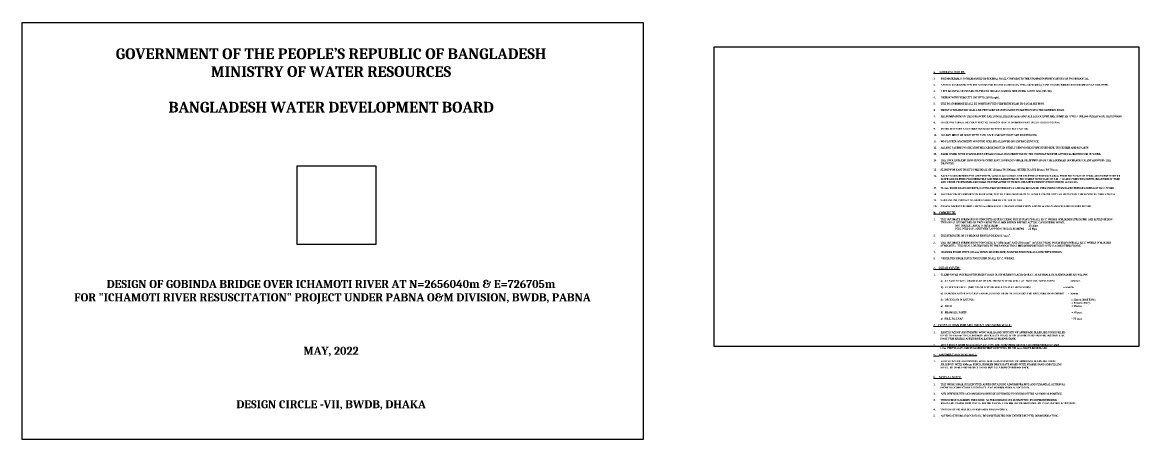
# Model space of a CAD drawing. Header units: millimetres. Extents: x 660635 to 3602845, y -5478610 to -489530.
# Drawn here: x 718227 to 969274, y -2579886 to -2486170 of the extents above; entities that cross this region are included whole.
import ezdxf

# ---------------------------------------------------------------- set-up
doc = ezdxf.new("R2010")
doc.units = ezdxf.units.MM
doc.header["$LTSCALE"] = 25
doc.header["$MEASUREMENT"] = 0
doc.layers.get('0').update_dxf_attribs({"lineweight": 13})
doc.layers.get('Defpoints').update_dxf_attribs({"color": 230, "lineweight": 9})
doc.layers.add('Sheet-title', color=7, linetype='Continuous', lineweight=15)
doc.layers.add('SLOPEEARTH', color=3, linetype='Continuous')
doc.styles.get("Standard").update_dxf_attribs({"font": 'swissl.ttf'})
doc.styles.add('tynrb', font='timesbd.ttf')
picture_1 = doc.add_image_def('image1.jpg', size_in_pixel=(6041, 6041))

msp = doc.modelspace()

# ---------------------------------------------------------------- linework, layer by layer
at = {"layer": 'Defpoints', "lineweight": -2, "ltscale": 100}
for points in [[(718226.835, -2486170.221), (857824.099, -2486170.221), (857824.099, -2579885.853), (718226.835, -2579885.853)], [(873773.553, -2491653.776), (969274.055, -2491653.776), (969274.055, -2558945.847), (873773.553, -2558945.847)]]:
    msp.add_lwpolyline(points, close=True, dxfattribs=at)

# ---------------------------------------------------------------- texts
at = {"color": 0, "insert": (787657.713, -2492017.247), "char_height": 1800, "width": 136930.75343, "attachment_point": 2, "style": 'tynrb'}
msp.add_mtext('{\\fCambria|b1|i0|c0|p18;\\H1.3333x;GOVERNMENT OF THE PEOPLE’S REPUBLIC OF BANGLADESH\\PMINISTRY OF WATER RESOURCES\\P\\PBANGLADESH WATER DEVELOPMENT BOARD\\P\\A1;\\H0.75x;\\C256;\\P\\P\\P\\P\\P\\P\\P\\P\\P\\P\\P\\PDESIGN OF GOBINDA BRIDGE OVER ICHAMOTI RIVER AT \\A0;\\H1.00003x;\\C0;N=2656040m & E=726705m\\fRomantic|b0|i0|c2|p2;\\P\\A1;\\fCambria|b1|i0|c0|p18;\\H0.99998x;\\C256; FOR "ICHAMOTI RIVER RESUSCITATION" PROJECT UNDER PABNA O&M DIVISION, BWDB, PABNA \\P\\P\\H0.99997x;\\P\\P\\A0;\\C0;MAY, 2022\\P\\P\\P\\PDESIGN CIRCLE -VII, BWDB, DHAKA}', dxfattribs=at)
at = {"layer": 'Sheet-title'}
note = msp.add_mtext_static_columns([''] * 2, width=43109.88109, gutter_width=0, height=203.502, dxfattribs=dict(at, insert=(880013.517, -2497082.478), char_height=408.375, attachment_point=1))
for column, words in zip([note] + note.columns.linked_columns, ["\\A1;\\pt1.09853;{\\fCambria|b1|i0|c0|p18;\\H1.2244x;\\La.     GENERAL NOTES:\\P\\fCambria|b0|i0|c0|p18;\\H0.81675x;\\l\\P\\pi-1526.87329,l1526.87329,t1526.87329;\\fCambria|b1|i0|c0|p18;\\H0.99996x;1.^I\\H1.037x; \\H0.96428x;THE MATERIAL & WORKMANSHIP IN GENERAL SHALL CONFORM TO THE STANDARD SPECIFICATIONS OF BWDB MANUAL.\\P\\pi0,l0,t1.09853;\\H1.037x;\\P\\pi-1633.5,l1633.5,t1633.5;2.^IAASHTO STANDARD SPECIFICATIONS FOR HIGHWAY BRIDGES, 1996/LRFD-2004 (AASHTO LRFD BRIDGE DESIGN SPECIFICATION 1998).\\P\\pi0,l0,t1.09853;\\P\\pi-1633.5,l1633.5,t1633.5;3.^I LIVE LOADING STANDARD HS TRUCKS H20-44 LOADING INCLUDING LANE LOAD (HL-93).\\P\\pi0,l0,t1.09853;\\P\\pi-1633.5,l1633.5,t1633.5;4.^I\\H0.99997x; DESIGN WIND VELOCITY 100 MPH (160 Kmph). \\P\\pi0,l0,t1.09853;\\P\\pi-1633.5,l1633.5,t1633.5;5.^ITHE ROAD BRIDGE SHALL BE CONSTRUCTED PERPENDICULAR TO CANAL SECTION.\\P\\pi0,l0,tz;\\P\\pi-1633.5,l1633.5,t1633.5;6.^ISMOOTH TRANSITION SHALL BE PROVIDED ON BOTH SIDES TO MATCH WITH THE EXISTING ROAD.\\P\\pi0,l0,tz;\\P\\pi-1633.5,l1633.5,t1633.5;7.^IALL DIMENSIONS IN THIS DRAWING ARE IN MILLIMETER (mm) AND ALL ELEVATIONS ARE IN METER (PWD.) UNLESS OTHER WISE MENTIONED.\\P\\pi0,l0,tz;\\P\\pi-1633.5,l1633.5,t1633.5;8.^IGUIDE POST SHALL BE CONSTRUCTED ON BOTH SIDE  & ON BOTH PART (U/S & D/S) UPTO 20m. \\H0.99997x;\\P\\pi0,l0,t1.09853;\\P\\pi-1633.5,l1633.5,t1633.5;9.^IMIXER MACHINE AND VIBRATOR MUST BE USED IN ALL RCC CASTING.\\P\\pi0,l0,t1.09853;\\P\\pi-1633.5,l1633.5,t1633.5;10.^IALL RCC MUST BE DONE WITH FAIR  FACE AND WITHOUT ANY HONEYCOMB.\\P\\pi0,l0,t1.09853;\\P\\pi-1633.5,l1633.5,t1633.5;11.^INO PLASTER OR CEMENT WASHING WILL BE ALLOWED ON ANY RCC SURFACE.\\P\\pi0,l0,t1.09853;\\P\\pi-1633.5,l1633.5,t1633.5;12.^IALL RCC CASTING WORK MUST BE CARRIED OUT IN STEEL FORM WORK OF SPECIFIED SIZE, THICKNESS AND QUALITY.\\P\\pi0,l0,t1.09853;\\P\\pi-1633.5,l1633.5,t1633.5;13.^IFORM WORK WITH SCAFFOLDING DETAILS SHALL BE SUBMITTED BY THE CONTRACTOR FOR APPROVAL BEFORE USE IN WORK.\\P\\pi0,l0,t1.09853;\\P\\pi-1633.5,l1633.5,t1633.5;14.^ITHE LOCATION AND PROVISION OF CONSTRUCTION JOINTS SHALL BE APPROVED BY THE ENGINEER IN CHARGE UNLESS SHOWN IN THE \\P\\pi0,t1.09853;DRAWING. \\H1.0001x;\\P\\pl0,tz;  \\P\\pi-1633.5,l1633.5,t1633.5;15.^ISLUMP FOR CAST IN SITU PILE SHALL BE 150mm TO 200mm. OTHER PLACES 50mm TO 75mm.\\H0.99989x;\\P\\pi0,l0,t1.09853;\\P\\pi-1633.5,l1633.5,t1633.5;\\A0;\\H0.96443x;\\C7;16.^IBACK FILLING BEHIND THE ABUTMENTS, WING WALLS SHOULD BE STARTED AT DISTANCE 0.50m FROM BOTH FACE OF WING/ABUTMENT WITH 1:1 \\P\\pi0,t1.09853;SLOPE AND BE DONE PROGRESSIVELY AND SIMULTANEOUSLY IN BOTH SIDES WITH SAND OF F.M. > 1.0 AND FREE FROM ROOTS, BRANCHES OF TREE \\PAND OTHER VEGETATION AND SHALL BE COMPACTED UP TO 30% RELATIVE DENSITY (ITEM CODE NO 16-560-20).\\P\\pl0;\\P\\pi-1633.5,l1633.5,t1633.5;17.^I75 mm THICK LEAN CONCRETE, HAVING PROPORTION OF 1:3:6 SHALL BE PLACED OVER FOUNDATION EARTH BEFORE CASTING OF R.C.C. WORK .\\P\\pi0,l0,t1.09853;\\P\\pi-1633.5,l1633.5,t1633.5;18.^IFOR PLACING OF CONCRETE IN THE FLOOR, WATER TABLE SHOULD BE AT LEAST 1.0 m BELLOW THE BOTTOM OF THE CONCRETE TO BE CASTED.\\P\\pi0,l0,t1.09853;\\P\\pi-1633.5,l1633.5,t1633.5;19.^ISAND BELOW  PROTECTIVE BLOCK SHOULD BE OF F.M. 1.00 TO 1.50.\\P\\pi0,l0,t1.09853;\\P\\pi-1633.5,l1633.5,t1633.5;20.^ICOARSE AGGREGATE SHALL BE 20 mm DOWN WELL GRADED STONE CHIPS  AND BE WASHED AND CLEANED BEFORE MIXING.\\A1;\\H1.0369x;\\C256;\\P\\pi0,l0,t1.09853;\\P\\H1.1807x;\\Lb.    CONCRETE:\\P\\H0.84697x;\\l\\P\\pi-1633.5,l1633.5,t1633.5;\\H1.0002x;1.^ITHE ULTIMATE STRENGTH OF CONCRETE AFTER CURING FOR 28 DAYS FOR ALL R.C.C WORKS (CYLINDER STRENGTH) ARE LISTED BELOW.  \\P\\pi0,t1.09853;THIS SHALL BE ENSURED BY PREPARING TRIAL MIX DESIGN BEFORE ACTUAL CONCRETING WORK.\\P\\pl0,tz;^I^I^IRCC GIRDER , ARCH, & DECK SLAB                                                  35 Mpa\\P^I^I^IPILE, PILE CAP, ABUTMENT,APPROACH SLAB, RAILING       25 Mpa\\P\\P\\pi-1633.5,l1633.5,t1633.5;2.^ITHE STRENGTH OF C.C BLOCKS SHOULD BE 12.0 N/mm\\H0.7x;\\S2^ ;\\H1.4286x; .\\P\\pi0,l0,t1.09853; \\P\\pi-1633.5,l1633.5,t1633.5;\\H0.99984x;3.^ITHE ULTIMATE STRENGTH OF CONCRETE, f\\H0.7x;\\S^ C;\\H1.4286x;'=25N/\\H1.0002x;mm\\H0.7x;\\S2^ ;\\H1.4283x;  AND 35N/\\H1.0002x;mm\\H0.7x;\\S2^ ;\\H1.4283x;   AFTER CURING FOR 28 DAYS FOR ALL R.C.C WORKS (CYLINDER \\P\\pi0,t1.09853;STRENGTH).  THIS SHALL BE ENSURED BY PREPARING TRIAL MIX DESIGN BEFORE ACTUAL CONCRETING WORK.\\P\\pl0,tz;\\P\\pi-1633.5,l1633.5,t1633.5;4.^I BROKEN STONE CHIPS (20mm DOWN GRADED SIZE) MUST BE USED FOR ALL CONCRETE WORKS. \\P\\pi0,l0,tz;\\P\\pi-1633.5,l1633.5,t1633.5;5.^I VIBRATOR SHALL HAVE TO BE USED IN ALL R.C.C. WORKS.\\P\\pi0,l0,tz;\\P\\H0.99998x;\\P\\H1.1807x;\\Lc.    CLEAR COVER:\\P\\H0.84695x;\\l\\P\\pi-1633.5,l1633.5,t1633.5;1.^ICLEAR COVER FOR REINFORCEMENT BARS IN DIFFERENT PLACES OF R.C.C. SLAB SHALL BE MAINTAINED AS FOLLOW:\\P\\pi0,l0,tz;\\P^Ia)  AT EARTH FACE : ( BASE SLAB OF ABUTMENT & WING WALL AT  BOTTOM, TOP & SIDES)          ^I          =75mm. \\P\\P^Ib)  AT WATER FACE : (ABUTMENT & WING WALL STEM AT BOTH SIDES)                             ^I^I          = 65mm.\\P\\P^Ic)  EXPOSED ABOVE WATER & EARTH:( GIRDER BEAM AT ALL SIDES AND FOR CROSS BEAM 38MM)      = 50mm.\\P^I\\P^Id)  DECK SLAB  & RAILING :                ^I^I^I^I^I^I^I^I^I^I                       = 25mm (BOTTOM). \\P    ^I^I^I^I^I^I^I^I^I^I^I^I^I^I^I^I^I^I^I= 50mm (TOP).\\P^Ie)  ARCH^I^I^I^I^I^I^I^I^I^I^I^I^I^I^I^I^I= 75mm.\\P\\P            f)   BEAM ALL FACES^I^I^I^I^I^I^I^I^I^I^I^I^I^I^I= 40mm.\\P\\P^Ig)  PILE, PILE CAP^I^I^I^I^I^I^I^I^I^I^I^I^I^I           = 75 mm\\H0.99998x;\\P\\H1.0001x;\\P}", '\\A1;{\\fCambria|b1|i0|c0|p18;\\H1.2242x;\\Ld.  PRECAUTIONS FOR ABUTMENT AND WING WALL:\\P\\P\\pi-1633.5,l1633.5,t1633.5;\\H0.847x;\\l1.^IEARTH FACE OF ABUTMENTS, WING WALLS AND SUPPORT OF APPROACH SLABS ARE TO BE FILLED\\P\\pi0,l0,t1.09853;           UP WITH 450mm THICK, BROKEN BRICK BATS MIXED WITH COARSE SAND AND FILLING SHALL BE \\P           DONE PREFERABLY AFTER INSTALLATION OF BRIDGE DECK.\\P\\P\\pi-1633.5,l1633.5,t1633.5;2.^IWEEP HOLES WITH 50 mm DIA P.V.C. PIPE ARE TO BE PROVIDED @ 2.0m HORIZONTALLY AND \\P\\pi0,l0,t1.09853;           1.0m VERTICALLY AND STAGGERED FIRST ROW WILL BE 400 mm ABOVE BASE SLABS.\\P\\ptz;\\P\\pt1.09853;\\H1.1806x;\\Le.    \\H0.84711x;ABUTMENT AND WING WALL:\\P\\ptz;\\P\\pi-1633.5,l1633.5,t1633.5;\\l1.^IEARTH FACE OF ABUTMENTS, WING WALLS AND SUPPORT OF APPROACH SLABS ARE TO BE \\P\\pi0,l0; ^IFILLED UP WITH 450mm THICK, BROKEN BRICK BATS MIXED WITH COARSE SAND AND FILLING \\P\\pt1.09853,1633.5;^I^ISHALL BE DONE PREFERABLY AFTER INSTALLATION OF BRIDGE DECK.\\P\\pt1.09853;\\P\\ptz;\\H0.99987x;\\P\\pt1.09853;\\H1.1806x;\\Lf.     SPECIAL NOTE:\\l\\P\\P\\pi-1633.5,l1633.5,t1633.5;\\H0.84699x;1.^ITHE WORK SHALL BE EXECUTED AFTER OBTAINING ADMINISTRATIVE AND FINANCIAL APPROVAL \\P\\pi0,l0,t1.09853;           FROM THE COMPETENT AUTHORITY  AND WITHIN FUND ALLOCATION.\\P\\P\\pi-1633.5,l1633.5,t1633.5;2.^IANY DIFFICULTIES AND OMISSION MUST BE INFORMED TO DESIGN OFFICE AS SOON AS POSSIBLE. \\P\\pi0,l0,tz; \\P\\pi-1633.5,l1633.5,t1633.5;\\C1;3.^ITHIS DESIGN HAS BEEN PREPARED  AS PER DESIGN DATA SUBMITTED  BY SUPERINTENDING \\P\\pi0,l0,tz;            ENGINEER, PABNA O&M CIRCLE, BWDB, PABNA  VIDE HIS OFFICE MEMO NO. .2D-9/531, DATED: 27/12/2020.\\C256;\\P\\P\\pi-1633.5,l1633.5,t1633.5;4.^ITHIS DRAWING HAS BEEN PREPARED FOR DPP ONLY.\\P\\pi0,l0,t1.09853;\\P\\pi-1633.5,l1633.5,t1633.5;\\C6;5.^IALTERNATIVE ROADWAY SHALL BE CONSTRUCTED FOR UNINTERRUPTED COMMUNICATION.\\A0;\\H0.96449x;\\P\\pi0,l0,t1.09853;\\C256;\\P\\P\\A1;\\H1.0368x;\\P}']):
    column.text = words

# ---------------------------------------------------------------- pictures from other files: only their frames are drawn
at = {"layer": 'SLOPEEARTH', "lineweight": -2, "ltscale": 100}
image = msp.add_image(picture_1, insert=(780030.272, -2536085.81), size_in_units=(17701.27, 17701.27), dxfattribs=at)
image.dxf.flags = 7

doc.saveas('drawing.dxf')
